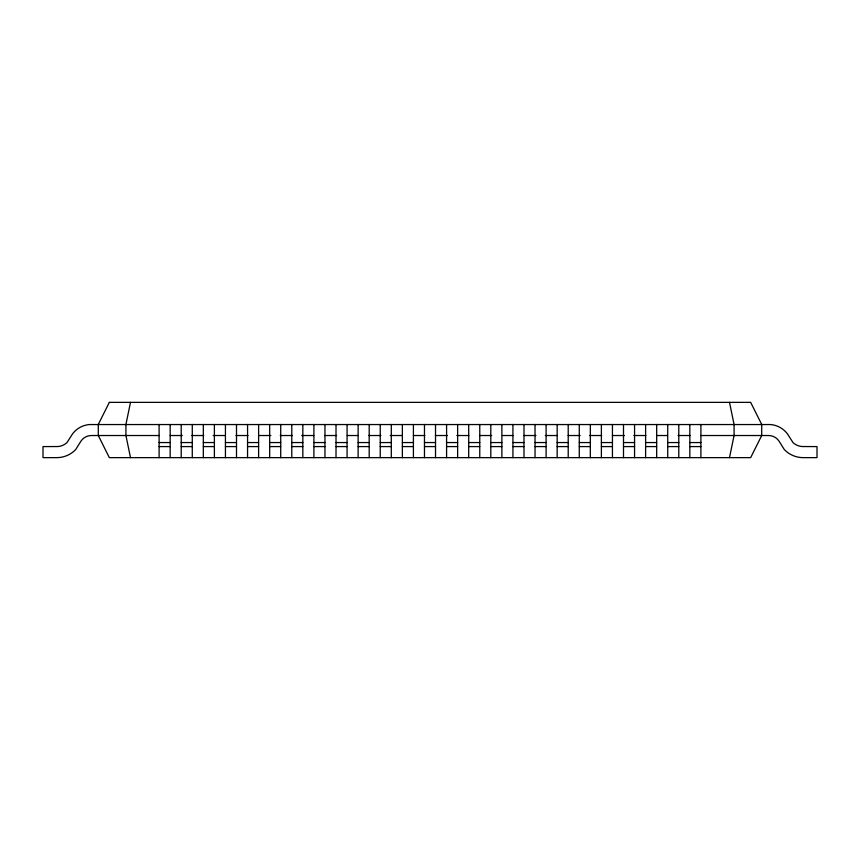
<?xml version="1.0" encoding="UTF-8"?>
<svg xmlns="http://www.w3.org/2000/svg" width="860" height="860" viewBox="0 0 860 860"><rect width="100%" height="100%" fill="white"/><g stroke="black" fill="none" stroke-linecap="round" stroke-linejoin="round"><path stroke-width="1.29" d="M130.505 402.362L125.925 424.474L125.925 435.525L130.505 457.638M729.495 457.638L734.074 435.525L734.074 424.474L729.495 402.362M159.476 435.525L91.375 435.525A12.47 12.47 0 0 0 80.797 441.384L75.723 449.511A26.047 26.047 0 0 1 56.825 457.638L43 457.638L43 446.587L57.835 446.544A14.975 14.975 0 0 0 66.972 442.62L72.541 433.892A23.532 23.532 0 0 1 89.397 424.55L770.603 424.55A23.532 23.532 0 0 1 787.459 433.892L793.028 442.62A14.975 14.975 0 0 0 802.165 446.544L817 446.587L817 457.638L803.175 457.638A26.047 26.047 0 0 1 784.277 449.511L779.203 441.384A12.47 12.47 0 0 0 768.625 435.525L700.9 435.525M170.215 435.525L182.288 435.525M191.683 435.525L203.755 435.525M213.151 435.525L225.223 435.525M235.962 435.525L248.046 435.525M258.774 435.525L270.857 435.525M280.242 435.525L292.325 435.525M301.72 435.525L313.792 435.525M324.532 435.525L336.604 435.525M347.343 435.525L358.072 435.525M368.811 435.525L380.883 435.525M390.279 435.525L402.362 435.525M413.413 435.525L424.894 435.525M435.364 435.525L447.437 435.525M456.821 435.525L468.893 435.525M479.622 435.525L491.694 435.525M502.423 435.525L513.151 435.525M523.88 435.525L535.941 435.525M545.337 435.525L557.398 435.525M568.137 435.525L580.199 435.525M589.595 435.525L601.656 435.525M612.384 435.525L624.457 435.525M633.841 435.525L645.914 435.525M656.642 435.525L667.371 435.525M678.099 435.525L690.171 435.525M159.1 442.556L170.162 442.556M181.213 442.556L192.275 442.556M203.325 442.556L214.387 442.556M225.438 442.556L236.5 442.556M247.562 442.556L258.613 442.556M269.675 442.556L280.725 442.556M291.787 442.556L302.838 442.556M313.9 442.556L324.962 442.556M336.013 442.556L347.075 442.556M358.125 442.556L369.187 442.556M380.238 442.556L391.3 442.556M402.362 442.556L413.413 442.556M424.474 442.556L435.525 442.556M446.587 442.556L457.638 442.556M468.7 442.556L479.762 442.556M490.813 442.556L501.875 442.556M512.925 442.556L523.987 442.556M535.038 442.556L546.1 442.556M557.162 442.556L568.213 442.556M579.274 442.556L590.325 442.556M601.387 442.556L612.438 442.556M623.5 442.556L634.562 442.556M645.613 442.556L656.674 442.556M667.726 442.556L678.787 442.556M689.838 442.556L700.9 442.556M159.1 446.587L170.162 446.587M181.213 446.587L192.275 446.587M203.325 446.587L214.387 446.587M225.438 446.587L236.5 446.587M247.562 446.587L258.613 446.587M269.675 446.587L280.725 446.587M291.787 446.587L302.838 446.587M313.9 446.587L324.962 446.587M336.013 446.587L347.075 446.587M358.125 446.587L369.187 446.587M380.238 446.587L391.3 446.587M402.362 446.587L413.413 446.587M424.474 446.587L435.525 446.587M446.587 446.587L457.638 446.587M468.7 446.587L479.762 446.587M490.813 446.587L501.875 446.587M512.925 446.587L523.987 446.587M535.038 446.587L546.1 446.587M557.162 446.587L568.213 446.587M579.274 446.587L590.325 446.587M601.387 446.587L612.438 446.587M623.5 446.587L634.562 446.587M645.613 446.587L656.674 446.587M667.726 446.587L678.787 446.587M689.838 446.587L700.9 446.587M700.9 424.474L700.9 457.638M689.838 424.474L689.838 457.638M678.787 424.474L678.787 457.638M667.726 424.474L667.726 457.638M656.674 424.474L656.674 457.638M645.613 424.474L645.613 457.638M634.562 424.474L634.562 457.638M623.5 424.474L623.5 457.638M612.438 424.474L612.438 457.638M601.387 424.474L601.387 457.638M590.325 424.474L590.325 457.638M579.274 424.474L579.274 457.638M568.213 424.474L568.213 457.638M557.162 424.474L557.162 457.638M546.1 424.474L546.1 457.638M535.038 424.474L535.038 457.638M523.987 424.474L523.987 457.638M512.925 424.474L512.925 457.638M501.875 424.474L501.875 457.638M490.813 424.474L490.813 457.638M479.762 424.474L479.762 457.638M468.7 424.474L468.7 457.638M457.638 424.474L457.638 457.638M446.587 424.474L446.587 457.638M435.525 424.474L435.525 457.638M424.474 424.474L424.474 457.638M413.413 424.474L413.413 457.638M402.362 424.474L402.362 457.638M391.3 424.474L391.3 457.638M380.238 424.474L380.238 457.638M369.187 424.474L369.187 457.638M358.125 424.474L358.125 457.638M347.075 424.474L347.075 457.638M336.013 424.474L336.013 457.638M324.962 424.474L324.962 457.638M313.9 424.474L313.9 457.638M302.838 424.474L302.838 457.638M291.787 424.474L291.787 457.638M280.725 424.474L280.725 457.638M269.675 424.474L269.675 457.638M258.613 424.474L258.613 457.638M247.562 424.474L247.562 457.638M236.5 424.474L236.5 457.638M225.438 424.474L225.438 457.638M214.387 424.474L214.387 457.638M203.325 424.474L203.325 457.638M192.275 424.474L192.275 457.638M181.213 424.474L181.213 457.638M170.162 424.474L170.162 457.638M159.1 424.474L159.1 457.638M109.338 402.362L98.287 424.474L98.287 435.525L109.338 457.638L750.662 457.638L761.713 435.525L761.713 424.474L750.662 402.362L109.338 402.362"/></g></svg>
